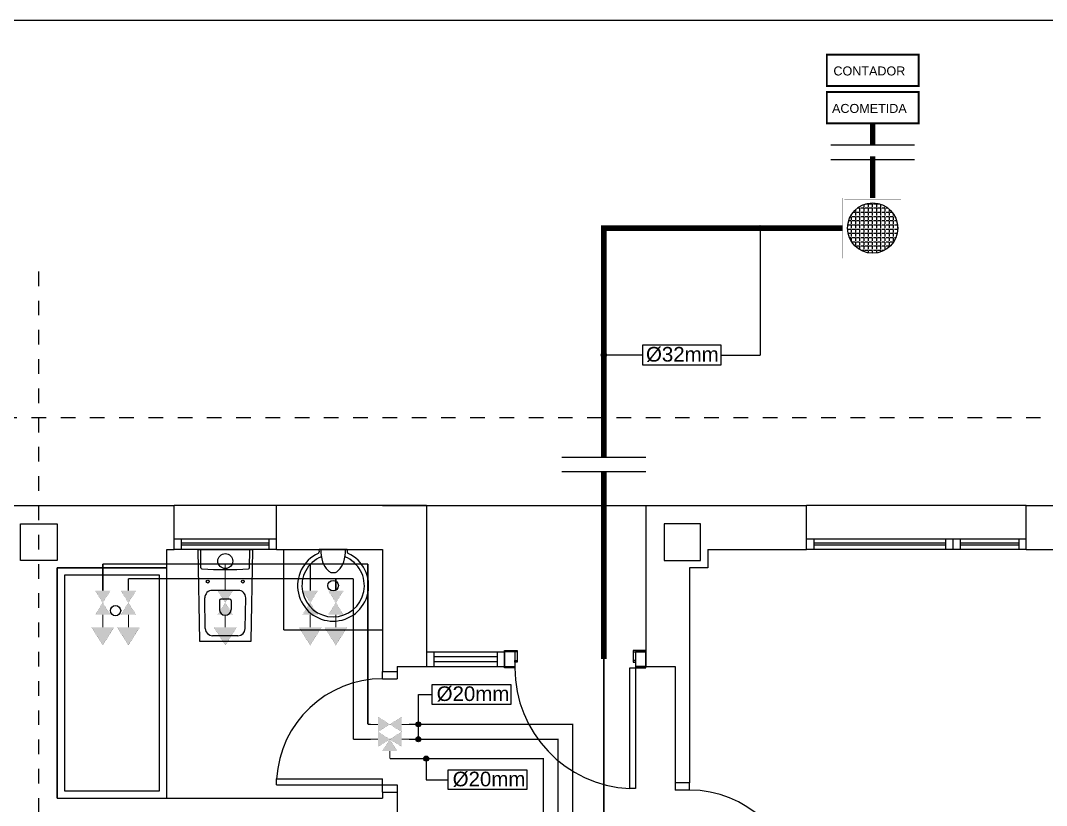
# Model space of a CAD drawing. Header units: millimetres. Extents: x 441156 to 441876, y 4514765 to 4515211.
# Drawn here: x 441411.31 to 441418.32, y 4515181.22 to 4515186.58 of the extents above; entities that cross this region are included whole.
import ezdxf

# ---------------------------------------------------------------- set-up
doc = ezdxf.new("R2010")
doc.units = ezdxf.units.MM
for name, pattern in [('CONTINUA', [0]), ('DASHED', [0.75, 0.5, -0.25]), ('RAYITAS', [0.375, 0.25, -0.125])]:
    doc.linetypes.add(name, pattern=pattern)
doc.layers.add('01_cartela', color=6, linetype='Continuous', plot=False)
for name, color, linetype in [('01_mono BAJA', 2, 'Continuous'), ('01_proyección', 4, 'RAYITAS'), ('01_textos', 7, 'Continuous'), ('INGIN CLIMATIZACION TEXTO', 7, 'Continuous'), ('INGIN FONTANERIA ACS', 10, 'Continuous'), ('INGIN FONTANERIA AGUA FRIA', 150, 'Continuous'), ('INGIN FONTANERIA MAQUINAS', 7, 'Continuous'), ('INGIN SANEAMIENTO TEXTO', 7, 'Continuous')]:
    doc.layers.add(name, color=color, linetype=linetype)
doc.styles.add('Estilo1', font='swissel.ttf')
doc.styles.add('NIEVES2', font='sanss___.ttf')

# ---------------------------------------------------------------- blocks, each defined once
blk = doc.blocks.new('A$C6A825EFA')
at = {"layer": '01_mono BAJA', "color": 254}
for p, q in [((6.925, 12.5, 0), (8.775, 12.5, 0)), ((8.775, 12.2, 0), (8.775, 12.5, 0)), ((9.475, 12.5, 0), (8.775, 12.5, 0)), ((10.5, 12.5, 0), (9.475, 12.5, 0)), ((9.475, 12.2, 0), (9.475, 12.5, 0)), ((10.2, 12.5, 0), (10.5, 12.5, 0)), ((10.5, 12.5, 0), (10.5, 11.4, 0)), ((10.5001, 12.5, 0), (12, 12.5, 0)), ((12, 12.5, 0), (13.1, 12.5, 0)), ((12, 12.5, 0), (12, 11.4, 0)), ((13.1, 12.2, 0), (13.1, 12.5, 0)), ((14.6, 12.5, 0), (13.1, 12.5, 0)), ((14.6, 12.5, 0), (15.7, 12.5, 0)), ((14.6, 12.2, 0), (14.6, 12.5, 0)), ((9.475, 12.27, 0), (8.775, 12.27, 0)), ((8.825, 12.2, 0), (8.825, 12.27, 0)), ((9.425, 12.242, 0), (8.825, 12.242, 0)), ((9.425, 12.228, 0), (8.825, 12.228, 0)), ((9.425, 12.2, 0), (9.425, 12.27, 0)), ((14.6, 12.27, 0), (13.1, 12.27, 0)), ((13.15, 12.27, 0), (13.15, 12.2, 0)), ((14.05, 12.242, 0), (13.15, 12.242, 0)), ((14.05, 12.228, 0), (13.15, 12.228, 0)), ((14.05, 12.27, 0), (14.05, 12.2, 0)), ((14.1, 12.27, 0), (14.1, 12.2, 0)), ((14.15, 12.27, 0), (14.15, 12.2, 0)), ((14.55, 12.242, 0), (14.15, 12.242, 0)), ((14.55, 12.228, 0), (14.15, 12.228, 0)), ((14.55, 12.27, 0), (14.55, 12.2, 0)), ((8.725, 12.075, 0), (8.725, 12.2, 0)), ((8.725, 12.2, 0), (8.775, 12.2, 0)), ((9.475, 12.2, 0), (8.775, 12.2, 0)), ((8.959, 12.0731, 0), (8.9569, 12.2001, 0)), ((9.291, 12.0731, 0), (9.2931, 12.2001, 0)), ((9.475, 12.2, 0), (10.2, 12.2, 0)), ((9.525, 11.65, 0), (9.525, 12.2, 0)), ((9.7658, 12.1976, 0), (9.7666, 12.1832, 0)), ((9.9565, 12.2, 0), (9.7685, 12.2, 0)), ((9.9592, 12.1976, 0), (9.9584, 12.1832, 0)), ((10.2, 12.2, 0), (10.2, 11.3657, 0)), ((12.425, 12.2, 0), (13.1, 12.2, 0)), ((12.425, 12.2), (12.425, 12.075)), ((14.6, 12.2, 0), (13.1, 12.2, 0)), ((14.6, 12.2, 0), (15.275, 12.2, 0)), ((7.975, 10.5, 0), (7.975, 12.075, 0)), ((7.975, 12.075, 0), (8.725, 12.075, 0)), ((12.3, 12.075, 0), (12.3, 10.6055, 0)), ((12.425, 12.075), (12.3, 12.075)), ((9.8474, 12.0433, 0), (9.8776, 12.0431, 0)), ((8.9886, 11.6592, 0), (8.9854, 11.8692, 0)), ((9.2146, 11.92, 0), (9.0354, 11.92, 0)), ((9.155, 11.86, 0), (9.095, 11.86, 0)), ((9.2614, 11.6592, 0), (9.2646, 11.8692, 0)), ((9.085, 11.85, 0), (9.085, 11.79, 0)), ((9.165, 11.85, 0), (9.165, 11.79, 0)), ((9.525, 11.65, 0), (10.2, 11.65, 0)), ((9.2114, 11.61, 0), (9.0386, 11.61, 0)), ((10.5, 11.5, 0), (11.035, 11.5, 0)), ((10.55, 11.5, 0), (10.55, 11.4, 0)), ((10.55, 11.4672, 0), (10.985, 11.4672, 0)), ((10.985, 11.5, 0), (10.985, 11.4, 0)), ((11.035, 11.5, 0), (11.035, 11.4, 0)), ((11.12, 11.5, 0), (11.12, 11.44, 0)), ((11.915, 11.5, 0), (11.915, 11.44, 0)), ((10.2, 11.3657, 0), (10.3, 11.3657, 0)), ((10.2, 11.3157, 0), (10.2, 11.3657, 0)), ((10.3, 11.4, 0), (10.5, 11.4, 0)), ((10.3, 11.4, 0), (10.3, 11.3657, 0)), ((10.3, 11.3657, 0), (10.3, 11.3157, 0)), ((10.5, 11.4, 0), (11.035, 11.4, 0)), ((10.55, 11.4329, 0), (10.985, 11.4329, 0)), ((11.105, 11.43, 0), (11.105, 11.4, 0)), ((11.93, 11.43, 0), (11.93, 11.4, 0)), ((11.99, 11.4, 0), (11.93, 11.4, 0)), ((12, 11.4, 0), (12.2, 11.4, 0)), ((12.2, 11.4, 0), (12.2, 10.6055, 0)), ((10.2, 11.3157, 0), (10.3, 11.3157, 0)), ((9.4762, 10.5907, 0), (9.4762, 10.6321, 0)), ((9.4762, 10.6321, 0), (10.2, 10.6321, 0)), ((10.2, 10.5407, 0), (10.2, 10.6321, 0)), ((12.3, 10.6055, 0), (12.2, 10.6055, 0)), ((12.2, 10.6055, 0), (12.2, 10.5555, 0)), ((12.3, 10.5555, 0), (12.3, 10.6055, 0)), ((9.4762, 10.5907, 0), (10.3, 10.5907, 0)), ((10.2, 10.5407, 0), (10.2, 10.5, 0)), ((10.2, 10.5407, 0), (10.3, 10.5407, 0)), ((10.3, 10.5907, 0), (10.3, 10.5407, 0)), ((10.3, 10.5407, 0), (10.3, 10.4, 0)), ((12.3, 10.5555, 0), (12.2, 10.5555, 0)), ((8.025, 10.5, 0), (10.2, 10.5, 0))]:
    blk.add_line(p, q, dxfattribs=at)
for points in [[(7.725, 12.375), (7.975, 12.375), (7.975, 12.125), (7.725, 12.125), (7.725, 12.375)], [(12.125, 12.125), (12.375, 12.125), (12.375, 12.375), (12.125, 12.375), (12.125, 12.125)]]:
    blk.add_lwpolyline(points, close=True, dxfattribs=at)
at = {"layer": '01_mono BAJA', "color": 254, "elevation": 0, "flags": 128}
blk.add_lwpolyline([(9.306, 12.2, -0.414214), (9.31, 12.196), (9.31, 12.195), (9.3, 11.5743, -0.436396), (9.296, 11.57), (8.954, 11.57, -0.436396), (8.95, 11.5743), (8.94, 12.195), (8.94, 12.196, -0.414214), (8.944, 12.2)], format="xyb", close=True, dxfattribs=at)
at = {"layer": '01_mono BAJA', "color": 254, "elevation": 0}
for points in [[(8.725, 12.075), (7.975, 12.075), (7.975, 10.5), (8.725, 10.5)], [(8.675, 12.025), (8.025, 12.025), (8.025, 10.55), (8.675, 10.55)], [(11.12, 11.51), (11.12, 11.5), (11.035, 11.5), (11.035, 11.51)], [(11.915, 11.51), (11.915, 11.5), (12, 11.5), (12, 11.51)], [(11.12, 11.44), (11.12, 11.43), (11.105, 11.43), (11.105, 11.44)], [(11.915, 11.44), (11.915, 11.43), (11.93, 11.43), (11.93, 11.44)], [(11.93, 11.4), (12, 11.4), (12, 11.5), (11.93, 11.5)], [(11.105, 11.4), (11.105, 11.39), (11.035, 11.39), (11.035, 11.4)], [(11.93, 11.39), (11.93, 10.565), (11.8902, 10.565), (11.8902, 11.39)], [(11.93, 11.4), (11.93, 11.39), (12, 11.39), (12, 11.4)]]:
    blk.add_lwpolyline(points, close=True, dxfattribs=at)
for points in [[(11.035, 11.4), (11.035, 11.5)], [(11.105, 11.5), (11.105, 11.4)]]:
    blk.add_lwpolyline(points, dxfattribs=at)
at = {"layer": '01_mono BAJA', "color": 254}
for centre, radius in [((9.125, 12.12, 0), 0.051), ((9.0052, 11.98, 0), 0.01), ((9.245, 11.98, 0), 0.01), ((9.8625, 11.9525, 0), 0.036), ((8.375, 11.7814, 0), 0.035)]:
    blk.add_circle(centre, radius, dxfattribs=at)
for centre, radius, start, end in [((9.8625, 11.9525, 0), 0.243, 114.87491, 65.12509), ((9.8625, 11.9525, 0), 0.2133, 111.94361, 67.93438), ((9.7538, 12.184, 0), 0.0128, 300.52909, 356.21401), ((9.7685, 12.1973, 0), 0.0027, 90, 173.31595), ((10.0583, 12.197, 0), 0.2795, 179.38301, 196.81645), ((9.6671, 12.197, 0), 0.2795, 343.18355, 0.61699), ((9.9565, 12.1973, 0), 0.0027, 6.68405, 90), ((9.9712, 12.184, 0), 0.0128, 183.78599, 239.47091), ((8.966, 12.0733, 0), 0.007, 180.92405, 266.93593), ((9.125, 15.0442, 0), 2.9822, 266.93593, 273.06407), ((9.284, 12.0733, 0), 0.007, 273.06407, 359.07595), ((9.9282, 12.1577, 0), 0.1435, 196.81645, 225.69557), ((9.7973, 12.1577, 0), 0.1435, 314.30443, 343.18355), ((9.8627, 12.0906, 0), 0.0498, 225.69557, 252.04676), ((9.8627, 12.0906, 0), 0.0498, 287.40965, 314.30443), ((9.0354, 11.87, 0), 0.05, 90, 180.92405), ((9.095, 11.85, 0), 0.01, 90, 180), ((9.155, 11.85, 0), 0.01, 0, 90), ((9.2146, 11.87, 0), 0.05, 359.07595, 90), ((9.125, 11.79, 0), 0.04, 180, 0), ((9.0386, 11.66, 0), 0.05, 180.92405, 270), ((9.2114, 11.66, 0), 0.05, 270, 359.07595), ((11.9318, 11.3907, 0), 0.8268, 180.04946, 267.11438), ((10.2, 10.5907, 0), 0.725, 90, 176.72417), ((12.3, 9.8305, 0), 0.725, 3.27583, 90)]:
    blk.add_arc(centre, radius, start, end, dxfattribs=at)
at = {"layer": '01_proyección', "color": 120, "ltscale": 0.25, "elevation": 0}
blk.add_lwpolyline([(15.7, 7.405), (16.3, 7.405), (16.3, 13.1), (-0.6, 13.1), (-0.6, 7.405), (0, 7.405)], dxfattribs=at)
blk = doc.blocks.new('LLAVE DE CORTE')
at = {"layer": 'INGIN FONTANERIA AGUA FRIA'}
h = blk.add_hatch(color=256, dxfattribs=at)
h.dxf.hatch_style = 1
h.paths.add_polyline_path([(52.208, 49.627), (52.208, 49.94), (52.455, 49.784)])
h = blk.add_hatch(color=256, dxfattribs=at)
h.dxf.hatch_style = 1
h.paths.add_polyline_path([(52.703, 49.627), (52.703, 49.94), (52.455, 49.784)])
at = {"layer": 'INGIN FONTANERIA AGUA FRIA', "ltscale": 0.01}
for points, const_width in [([(52.208, 49.627), (52.208, 49.94), (52.455, 49.784), (52.208, 49.627)], 0.0015), ([(52.703, 49.627), (52.703, 49.94), (52.455, 49.784), (52.703, 49.627)], 0.0015), ([(52.208, 49.784), (52.05, 49.784)], 0.02), ([(52.703, 49.784), (52.861, 49.784)], 0.02)]:
    blk.add_lwpolyline(points, dxfattribs=dict(at, const_width=const_width))
blk = doc.blocks.new('3 VIAS')
at = {"layer": 'INGIN FONTANERIA ACS'}
h = blk.add_hatch(color=256, dxfattribs=at)
h.dxf.hatch_style = 1
h.paths.add_polyline_path([(52.612, 48.832), (52.299, 48.832), (52.455, 48.584)])
h = blk.add_hatch(color=256, dxfattribs=at)
h.dxf.hatch_style = 1
h.paths.add_polyline_path([(52.208, 48.427), (52.208, 48.74), (52.455, 48.584)])
h = blk.add_hatch(color=256, dxfattribs=at)
h.dxf.hatch_style = 1
h.paths.add_polyline_path([(52.703, 48.427), (52.703, 48.74), (52.455, 48.584)])
at = {"layer": 'INGIN FONTANERIA ACS', "ltscale": 0.01}
for points, const_width in [([(52.456, 48.832), (52.456, 48.99)], 0.02), ([(52.612, 48.832), (52.299, 48.832), (52.455, 48.584), (52.612, 48.832)], 0.0015), ([(52.208, 48.584), (52.05, 48.584)], 0.02), ([(52.208, 48.427), (52.208, 48.74), (52.455, 48.584), (52.208, 48.427)], 0.0015), ([(52.703, 48.427), (52.703, 48.74), (52.455, 48.584), (52.703, 48.427)], 0.0015), ([(52.703, 48.584), (52.861, 48.584)], 0.02)]:
    blk.add_lwpolyline(points, dxfattribs=dict(at, const_width=const_width))
blk = doc.blocks.new('ARQUETA REGISTRO')
at = {"layer": 'INGIN FONTANERIA AGUA FRIA'}
h = blk.add_hatch(dxfattribs=at)
h.set_pattern_fill('ANGLE', color=256, scale=0.01)
h.set_pattern_definition([(0, (0, 0), (0, 0.06985), [0.0508, -0.01905]), (90, (0, 0), (-0.06985, 4e-18), [0.0508, -0.01905])])
edge = h.paths.add_edge_path()
edge.add_arc((52.458, 47.384), 0.416, 0, 360)
at = {"layer": 'INGIN FONTANERIA AGUA FRIA', "ltscale": 0.01, "const_width": 0.0015}
for points in [[(51.958, 47.884), (52.958, 47.884), (52.958, 46.884), (51.958, 46.884)], [(51.99, 47.852), (52.927, 47.852), (52.927, 46.916), (51.99, 46.916)]]:
    blk.add_lwpolyline(points, close=True, dxfattribs=at)
at = {"layer": 'INGIN FONTANERIA AGUA FRIA', "ltscale": 0.05}
blk.add_circle((52.458, 47.384), 0.416, dxfattribs=at)

msp = doc.modelspace()

# ---------------------------------------------------------------- hatches: boundary and pattern name
at = {"layer": 'INGIN CLIMATIZACION TEXTO', "linetype": 'Continuous', "ltscale": 0.5}
h = msp.add_hatch(color=2, dxfattribs=at)
edge = h.paths.add_edge_path()
edge.add_arc((441416.366062, 4515185.16141679), 0.016875, 0, 360)
h = msp.add_hatch(color=2, dxfattribs=at)
edge = h.paths.add_edge_path()
edge.add_arc((441415.29625781, 4515184.29410213), 0.016875, 0, 360)
h = msp.add_hatch(color=2, dxfattribs=at)
edge = h.paths.add_edge_path()
edge.add_arc((441414.02821626, 4515181.76963419), 0.016875, 0, 360)
h = msp.add_hatch(color=2, dxfattribs=at)
edge = h.paths.add_edge_path()
edge.add_arc((441414.02821626, 4515181.66787591), 0.016875, 0, 360)
h = msp.add_hatch(color=2, dxfattribs=at)
edge = h.paths.add_edge_path()
edge.add_arc((441414.08146775, 4515181.53585794), 0.016875, 0, 360)
at = {"layer": 'INGIN FONTANERIA AGUA FRIA'}
h = msp.add_hatch(color=256, dxfattribs=at)
h.dxf.hatch_style = 1
h.paths.add_polyline_path([(441411.92236812, 4515182.682712), (441411.81928629, 4515182.682712), (441411.87069132, 4515182.60112963)])
h = msp.add_hatch(color=10, dxfattribs=at)
h.dxf.hatch_style = 1
h.paths.add_polyline_path([(441412.09759212, 4515182.682712), (441411.99451029, 4515182.682712), (441412.04591532, 4515182.60112963)])
h = msp.add_hatch(color=256, dxfattribs=at)
h.dxf.hatch_style = 1
h.paths.add_polyline_path([(441412.65668271, 4515182.68271198), (441412.75976454, 4515182.68271198), (441412.70835951, 4515182.60112961)])
h = msp.add_hatch(color=256, dxfattribs=at)
h.dxf.hatch_style = 1
h.paths.add_polyline_path([(441413.34066294, 4515182.68271198), (441413.23758111, 4515182.68271198), (441413.28898614, 4515182.60112961)])
h = msp.add_hatch(color=10, dxfattribs=at)
h.dxf.hatch_style = 1
h.paths.add_polyline_path([(441413.51588693, 4515182.68271198), (441413.41280511, 4515182.68271198), (441413.46421013, 4515182.60112961)])
h = msp.add_hatch(color=256, dxfattribs=at)
h.dxf.hatch_style = 1
h.paths.add_polyline_path([(441411.92236812, 4515182.51954727), (441411.81928629, 4515182.51954727), (441411.87069132, 4515182.60112963)])
h = msp.add_hatch(color=10, dxfattribs=at)
h.dxf.hatch_style = 1
h.paths.add_polyline_path([(441412.09759212, 4515182.51954727), (441411.99451029, 4515182.51954727), (441412.04591532, 4515182.60112963)])
h = msp.add_hatch(color=256, dxfattribs=at)
h.dxf.hatch_style = 1
h.paths.add_polyline_path([(441412.65668271, 4515182.51954725), (441412.75976454, 4515182.51954725), (441412.70835951, 4515182.60112961)])
h = msp.add_hatch(color=256, dxfattribs=at)
h.dxf.hatch_style = 1
h.paths.add_polyline_path([(441413.34066294, 4515182.51954725), (441413.23758111, 4515182.51954725), (441413.28898614, 4515182.60112961)])
h = msp.add_hatch(color=10, dxfattribs=at)
h.dxf.hatch_style = 1
h.paths.add_polyline_path([(441413.51588693, 4515182.51954725), (441413.41280511, 4515182.51954725), (441413.46421013, 4515182.60112961)])
h = msp.add_hatch(color=256, dxfattribs=at)
h.dxf.hatch_style = 1
h.paths.add_polyline_path([(441411.94813858, 4515182.43360316), (441411.79351584, 4515182.43360316), (441411.87062338, 4515182.31122961)])
h = msp.add_hatch(color=10, dxfattribs=at)
h.dxf.hatch_style = 1
h.paths.add_polyline_path([(441412.12336257, 4515182.43360316), (441411.96873983, 4515182.43360316), (441412.04584737, 4515182.31122961)])
h = msp.add_hatch(color=256, dxfattribs=at)
h.dxf.hatch_style = 1
h.paths.add_polyline_path([(441412.63091225, 4515182.43360314), (441412.78553499, 4515182.43360314), (441412.70842745, 4515182.31122959)])
h = msp.add_hatch(color=256, dxfattribs=at)
h.dxf.hatch_style = 1
h.paths.add_polyline_path([(441413.3664334, 4515182.43360314), (441413.21181066, 4515182.43360314), (441413.2889182, 4515182.31122959)])
h = msp.add_hatch(color=10, dxfattribs=at)
h.dxf.hatch_style = 1
h.paths.add_polyline_path([(441413.54165739, 4515182.43360314), (441413.38703465, 4515182.43360314), (441413.46414219, 4515182.31122959)])

# ---------------------------------------------------------------- linework, layer by layer
at = {"layer": '01_cartela', "color": 3}
msp.add_lwpolyline([(441397.9221873, 4515186.58008588), (441397.9221873, 4515165.04506187), (441428.56017536, 4515165.04506187), (441428.56017536, 4515186.58008588)], close=True, dxfattribs=at)
at = {"layer": '01_proyección', "color": 10, "ltscale": 0.25}
msp.add_line((441411.43322362, 4515169.76543466, -0.00000136), (441411.43322362, 4515184.86543465, -0.00000085), dxfattribs=at)
at = {"layer": 'INGIN CLIMATIZACION TEXTO', "color": 2, "linetype": 'Continuous', "ltscale": 0.5}
for p, q in [((441416.366062, 4515185.16141679, -0.00000053), (441416.366062, 4515184.29410213, -0.00000053)), ((441415.56111169, 4515184.29410213, -0.00000053), (441415.29625781, 4515184.29410213, -0.00000053)), ((441416.097757, 4515184.29410213, -0.00000053), (441416.366062, 4515184.29410213, -0.00000053)), ((441414.02821626, 4515181.97436448, -0.00000053), (441414.1232342, 4515181.97436448, -0.00000053)), ((441414.08146775, 4515181.53585794, -0.00000053), (441414.08146775, 4515181.39123368, -0.00000053)), ((441414.08146775, 4515181.39123368, -0.00000053), (441414.23269418, 4515181.39123368, -0.00000053))]:
    msp.add_line(p, q, dxfattribs=at)
at = {"layer": 'INGIN CLIMATIZACION TEXTO', "color": 2, "linetype": 'Continuous', "ltscale": 0.5, "elevation": -0.00000053}
for points in [[(441415.56111169, 4515184.22636312), (441416.097757, 4515184.22636312), (441416.097757, 4515184.36184114), (441415.56111169, 4515184.36184114)], [(441414.65987951, 4515181.90662547), (441414.1232342, 4515181.90662547), (441414.1232342, 4515182.0421035), (441414.65987951, 4515182.0421035)], [(441414.76933949, 4515181.32349466), (441414.23269418, 4515181.32349466), (441414.23269418, 4515181.45897269), (441414.76933949, 4515181.45897269)]]:
    msp.add_lwpolyline(points, close=True, dxfattribs=at)
msp.add_lwpolyline([(441414.02821626, 4515181.66787591), (441414.02821626, 4515181.97436448)], dxfattribs=at)
at = {"layer": 'INGIN CLIMATIZACION TEXTO', "color": 2, "linetype": 'Continuous', "ltscale": 0.5}
for centre in [(441416.366062, 4515185.16141679, -0.00000053), (441415.29625781, 4515184.29410213, -0.00000053), (441414.02821626, 4515181.76963419, -0.00000053), (441414.02821626, 4515181.66787591, -0.00000053), (441414.08146775, 4515181.53585794, -0.00000053)]:
    msp.add_circle(centre, 0.016875, dxfattribs=at)
at = {"layer": 'INGIN FONTANERIA ACS', "linetype": 'CONTINUA', "ltscale": 3, "const_width": 0.01}
for points, elevation in [([(441413.58322362, 4515182.76546556), (441412.0460512, 4515182.76546556)], -0.00000053), ([(441412.0460512, 4515182.682712), (441412.0460512, 4515182.76546556)], -0.00000143), ([(441413.46434602, 4515182.68271198), (441413.46434602, 4515182.76546556)], -0.00000053), ([(441413.58322362, 4515182.76546556), (441413.58322362, 4515181.66787591)], -0.00000053), ([(441413.70133978, 4515181.66787591), (441413.58313085, 4515181.66787591)], -0.00000053), ([(441414.98322362, 4515179.24220999), (441414.98322362, 4515179.24220999), (441414.98322362, 4515181.66787591), (441413.96510743, 4515181.66787591)], -0.00000053)]:
    msp.add_lwpolyline(points, dxfattribs=dict(at, elevation=elevation))
at = {"layer": 'INGIN FONTANERIA ACS', "color": 86, "linetype": 'CONTINUA', "ltscale": 3, "const_width": 0.01, "elevation": -0.00000053}
msp.add_lwpolyline([(441413.83335775, 4515181.53585794), (441414.88322362, 4515181.53585794), (441414.88322362, 4515179.14220999), (441414.88322362, 4515179.14220999)], dxfattribs=at)
at = {"layer": 'INGIN FONTANERIA AGUA FRIA', "linetype": 'DASHED', "ltscale": 0.3, "const_width": 0.0375}
for points in [[(441417.13484808, 4515185.87669249), (441417.13484808, 4515185.73072746)], [(441417.13484808, 4515185.65244222), (441417.13484808, 4515185.36786872)]]:
    msp.add_lwpolyline(points, dxfattribs=at)
at = {"layer": 'INGIN FONTANERIA AGUA FRIA', "linetype": 'DASHED', "ltscale": 0.1, "const_width": 0.0375, "elevation": -0.00000053}
for points in [[(441415.29625781, 4515183.59703812), (441415.29625781, 4515185.16141679), (441416.92839614, 4515185.16141679)], [(441415.29625781, 4515182.21544358), (441415.29625781, 4515183.49703812)]]:
    msp.add_lwpolyline(points, dxfattribs=at)
at = {"layer": 'INGIN FONTANERIA AGUA FRIA', "const_width": 0.01}
for points, elevation in [([(441413.68322362, 4515182.86546556), (441411.87082721, 4515182.86546556)], -0.00000053), ([(441411.87082721, 4515182.682712), (441411.87082721, 4515182.86546556)], -0.00000143), ([(441413.28912203, 4515182.68271198), (441413.28912203, 4515182.86546556)], -0.00000053), ([(441413.68322362, 4515182.86546556), (441413.68322362, 4515181.76963419)], -0.00000053), ([(441415.29625781, 4515182.21544358), (441415.29625781, 4515179.85366177)], -0.00000053), ([(441413.70133978, 4515181.76963419), (441413.68313085, 4515181.76963419)], -0.00000053), ([(441413.96510743, 4515181.76963419), (441415.08322362, 4515181.76963419), (441415.08322362, 4515179.34220999), (441415.08322362, 4515179.34220999)], -0.00000053)]:
    msp.add_lwpolyline(points, dxfattribs=dict(at, elevation=elevation))
at = {"layer": 'INGIN FONTANERIA AGUA FRIA', "ltscale": 0.01}
for points, const_width, elevation in [([(441412.70822362, 4515182.68271198), (441412.70822362, 4515182.86546556)], 0.0075, -0.00000053), ([(441411.92236812, 4515182.682712), (441411.81928629, 4515182.682712), (441411.87069132, 4515182.60112963), (441411.92236812, 4515182.682712)], 0.00049409, -0.00000143), ([(441412.65668271, 4515182.68271198), (441412.75976454, 4515182.68271198), (441412.70835951, 4515182.60112961), (441412.65668271, 4515182.68271198)], 0.00049409, -0.00000053), ([(441413.34066294, 4515182.68271198), (441413.23758111, 4515182.68271198), (441413.28898614, 4515182.60112961), (441413.34066294, 4515182.68271198)], 0.00049409, -0.00000053), ([(441411.92236812, 4515182.51954727), (441411.81928629, 4515182.51954727), (441411.87069132, 4515182.60112963), (441411.92236812, 4515182.51954727)], 0.00049409, -0.00000143), ([(441412.65668271, 4515182.51954725), (441412.75976454, 4515182.51954725), (441412.70835951, 4515182.60112961), (441412.65668271, 4515182.51954725)], 0.00049409, -0.00000053), ([(441413.34066294, 4515182.51954725), (441413.23758111, 4515182.51954725), (441413.28898614, 4515182.60112961), (441413.34066294, 4515182.51954725)], 0.00049409, -0.00000053), ([(441411.87082721, 4515182.51954727), (441411.87082721, 4515182.43360316)], 0.00723936, -0.00000143), ([(441412.70822362, 4515182.51954725), (441412.70822362, 4515182.43360314)], 0.00723936, -0.00000053), ([(441413.28912203, 4515182.51954725), (441413.28912203, 4515182.43360314)], 0.00723936, -0.00000053), ([(441411.94813858, 4515182.43360316), (441411.79351584, 4515182.43360316), (441411.87062338, 4515182.31122961), (441411.94813858, 4515182.43360316)], 0.00074113, -0.00000143), ([(441412.63091225, 4515182.43360314), (441412.78553499, 4515182.43360314), (441412.70842745, 4515182.31122959), (441412.63091225, 4515182.43360314)], 0.00074113, -0.00000053), ([(441413.3664334, 4515182.43360314), (441413.21181066, 4515182.43360314), (441413.2889182, 4515182.31122959), (441413.3664334, 4515182.43360314)], 0.00074113, -0.00000053)]:
    msp.add_lwpolyline(points, dxfattribs=dict(at, const_width=const_width, elevation=elevation))
at = {"layer": 'INGIN FONTANERIA AGUA FRIA', "color": 10, "ltscale": 0.01}
for points, const_width, elevation in [([(441412.09759212, 4515182.682712), (441411.99451029, 4515182.682712), (441412.04591532, 4515182.60112963), (441412.09759212, 4515182.682712)], 0.00049409, -0.00000143), ([(441413.51588693, 4515182.68271198), (441413.41280511, 4515182.68271198), (441413.46421013, 4515182.60112961), (441413.51588693, 4515182.68271198)], 0.00049409, -0.00000053), ([(441412.09759212, 4515182.51954727), (441411.99451029, 4515182.51954727), (441412.04591532, 4515182.60112963), (441412.09759212, 4515182.51954727)], 0.00049409, -0.00000143), ([(441413.51588693, 4515182.51954725), (441413.41280511, 4515182.51954725), (441413.46421013, 4515182.60112961), (441413.51588693, 4515182.51954725)], 0.00049409, -0.00000053), ([(441412.0460512, 4515182.51954727), (441412.0460512, 4515182.43360316)], 0.00723936, -0.00000143), ([(441413.46434602, 4515182.51954725), (441413.46434602, 4515182.43360314)], 0.00723936, -0.00000053), ([(441412.12336257, 4515182.43360316), (441411.96873983, 4515182.43360316), (441412.04584737, 4515182.31122961), (441412.12336257, 4515182.43360316)], 0.00074113, -0.00000143), ([(441413.54165739, 4515182.43360314), (441413.38703465, 4515182.43360314), (441413.46414219, 4515182.31122959), (441413.54165739, 4515182.43360314)], 0.00074113, -0.00000053)]:
    msp.add_lwpolyline(points, dxfattribs=dict(at, const_width=const_width, elevation=elevation))
at = {"layer": 'INGIN FONTANERIA MAQUINAS'}
for p, q in [((441416.84819271, 4515185.73072746), (441417.42150345, 4515185.73072746)), ((441416.84819271, 4515185.63072746), (441417.42150345, 4515185.63072746)), ((441415.00960244, 4515183.59703812, -0.00000053), (441415.58291318, 4515183.59703812, -0.00000053)), ((441415.00960244, 4515183.49703812, -0.00000053), (441415.58291318, 4515183.49703812, -0.00000053))]:
    msp.add_line(p, q, dxfattribs=at)
at = {"layer": 'INGIN FONTANERIA MAQUINAS', "ltscale": 0.01, "const_width": 0.01361222}
for points in [[(441416.8212992, 4515186.13274326), (441417.44839696, 4515186.13274326), (441417.44839696, 4515186.34692076), (441416.8212992, 4515186.34692076)], [(441416.8212992, 4515185.87669249), (441417.44839696, 4515185.87669249), (441417.44839696, 4515186.09086999), (441416.8212992, 4515186.09086999)]]:
    msp.add_lwpolyline(points, close=True, dxfattribs=at)

# ---------------------------------------------------------------- block references
at = {"layer": '01_mono BAJA'}
msp.add_blockref('A$C6A825EFA', (441403.58322389, 4515170.76543437), dxfattribs=at)
at = {"layer": 'INGIN FONTANERIA ACS', "xscale": -0.3251618012125506, "yscale": 0.3251618012125506, "zscale": 0.3251618012125506, "rotation": 180}
msp.add_blockref('3 VIAS', (441396.77679919, 4515197.46547648, -0.00000053), dxfattribs=at)
at = {"layer": 'INGIN FONTANERIA AGUA FRIA', "rotation": 180}
for name, p, xscale, yscale, zscale in [('ARQUETA REGISTRO', (441438.79507249, 4515204.72637595), 0.4129038745556198, 0.4129038745556198, 0.4129038745556198), ('LLAVE DE CORTE', (441396.77679919, 4515197.95742999, -0.00000053), -0.3251618012125506, 0.3251618012125506, 0.3251618012125506)]:
    msp.add_blockref(name, p, dxfattribs=dict(at, xscale=xscale, yscale=yscale, zscale=zscale))

# ---------------------------------------------------------------- texts
at = {"layer": '01_textos', "style": 'NIEVES2'}
for s, rotation, p in [('%%C32mm', 0.000000107, (441415.58491869, 4515184.24927744, -0.00000053)), ('%%C20mm', 359.999999893, (441414.15363081, 4515181.92953979, -0.00000053)), ('%%C20mm', 359.999999893, (441414.26309079, 4515181.34640899, -0.00000053))]:
    msp.add_text(s, height=0.1, rotation=rotation, dxfattribs=at).set_placement(p)
at = {"layer": 'INGIN SANEAMIENTO TEXTO', "color": 5, "style": 'Estilo1'}
for s, p in [('CONTADOR', (441416.86637068, 4515186.20460284)), ('ACOMETIDA', (441416.85689318, 4515185.94855207))]:
    msp.add_text(s, height=0.061500974, dxfattribs=at).set_placement(p)

doc.saveas('drawing.dxf')
